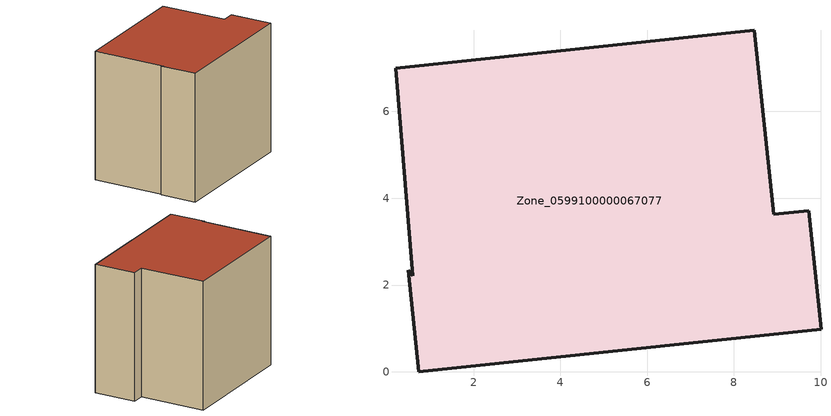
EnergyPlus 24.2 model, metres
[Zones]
Zone_0599100000067077
 floor ground (C_G): 0.2,7 8.47,7.87 8.92,3.63 9.72,3.71 10.01,0.98 0.74,0 0.49,2.34 0.6,2.21 z0
 wall outside (C_F): 0.74,0 10.01,0.98 9.72,3.71 8.92,3.63 8.47,7.87 0.2,7 0.6,2.21 0.49,2.34 0.74,0 z0:8.37
 roof outside (C_R): 0.49,2.34 0.74,0 10.01,0.98 9.72,3.71 8.92,3.63 8.47,7.87 0.2,7 0.6,2.21 z8.37
[BUILDING]
Pand.0599100000067077: North Axis=0; Terrain=City; Loads Convergence Tolerance Value=0.04; Temperature Convergence Tolerance Value=0.4; Solar Distribution=FullExterior; Maximum Number of Warmup Days=25; Minimum Number of Warmup Days=1
[Site:Location]
Rotterdam.The.Hague.AP_ZH_NLD Design_Conditions: Latitude=51.96; Longitude=4.45; Time Zone=1; Elevation=-4.5
[SITE:GROUNDTEMPERATURE:BUILDINGSURFACE]
18, 18, 18, 18, 18, 18, 18, 18, 18, 18, 18, 18
[MATERIAL] Thermal Absorptance=0.9; Solar Absorptance=0.7; Visible Absorptance=0.7
Name | Roughness | Thickness | Conductivity | Density | Specific Heat
G.TI.1992-2005 | MediumSmooth | 0.15 | 0.06 | 540 | 1210
F.TI.1992-2005 | Rough | 0.3 | 0.12 | 1920 | 840
R.TI.1992-2005 | MediumRough | 0.2 | 0.08 | 1500 | 1000
[CONSTRUCTION]
C_G: G.TI.1992-2005
C_F: F.TI.1992-2005
C_R: R.TI.1992-2005
[ZONE]
Zone_0599100000067077: Type=1; Multiplier=1; Ceiling Height=Autocalculate; Volume=Autocalculate; Floor Area=autocalculate; Part of Total Floor Area=Yes
[ZONEINFILTRATION:DESIGNFLOWRATE]
Infil_Zone_0599100000067077: Zone or ZoneList or Space or SpaceList=Zone_0599100000067077; Schedule=AlwaysOn; Design Flow Rate Calculation Method=Flow/Area; Flow Rate per Floor Area=0.0015; Constant Term Coefficient=1; Temperature Term Coefficient=0; Velocity Term Coefficient=0; Velocity Squared Term Coefficient=0
[HVACTEMPLATE:ZONE:IDEALLOADSAIRSYSTEM]
Zone_0599100000067077: Maximum Heating Supply Air Temperature=50; Minimum Cooling Supply Air Temperature=13; Maximum Heating Supply Air Humidity Ratio=0.0156; Minimum Cooling Supply Air Humidity Ratio=0.0077; Heating Limit=NoLimit; Cooling Limit=NoLimit; Dehumidification Control Type=ConstantSensibleHeatRatio; Cooling Sensible Heat Ratio=0.7; Dehumidification Setpoint=60; Humidification Control Type=None; Humidification Setpoint=30; Outdoor Air Method=None; Outdoor Air Flow Rate per Person=0.00944; Outdoor Air Flow Rate per Zone Floor Area=0; Outdoor Air Flow Rate per Zone=0; Demand Controlled Ventilation Type=None; Outdoor Air Economizer Type=NoEconomizer; Heat Recovery Type=None; Sensible Heat Recovery Effectiveness=0.7; Latent Heat Recovery Effectiveness=0.65
[ZONECONTROL:THERMOSTAT]
ThermostatControl_Zone_0599100000067077: Zone or ZoneList=Zone_0599100000067077; Control Type Schedule=DualSetpointControlType; Control 1=Thermostat_Zone_0599100000067077; Temperature Difference Between Cutout And Setpoint=0
[THERMOSTATSETPOINT:DUALSETPOINT]
Thermostat_Zone_0599100000067077: Heating Setpoint Temperature Schedule=HeatingSetpoint_Zone_0599100000067077; Cooling Setpoint Temperature Schedule=CoolingSetpoint_Zone_0599100000067077
[SCHEDULE:COMPACT]
HeatingSetpoint_Zone_0599100000067077: Through: 12/31, For: AllDays, Until: 24:00, 21
CoolingSetpoint_Zone_0599100000067077: Through: 12/31, For: AllDays, Until: 24:00, 24
DualSetpointControlType: Through: 12/31, For: AllDays, Until: 24:00, 4
AlwaysOn: Through: 12/31, For: AllDays, Until: 24:00, 1
